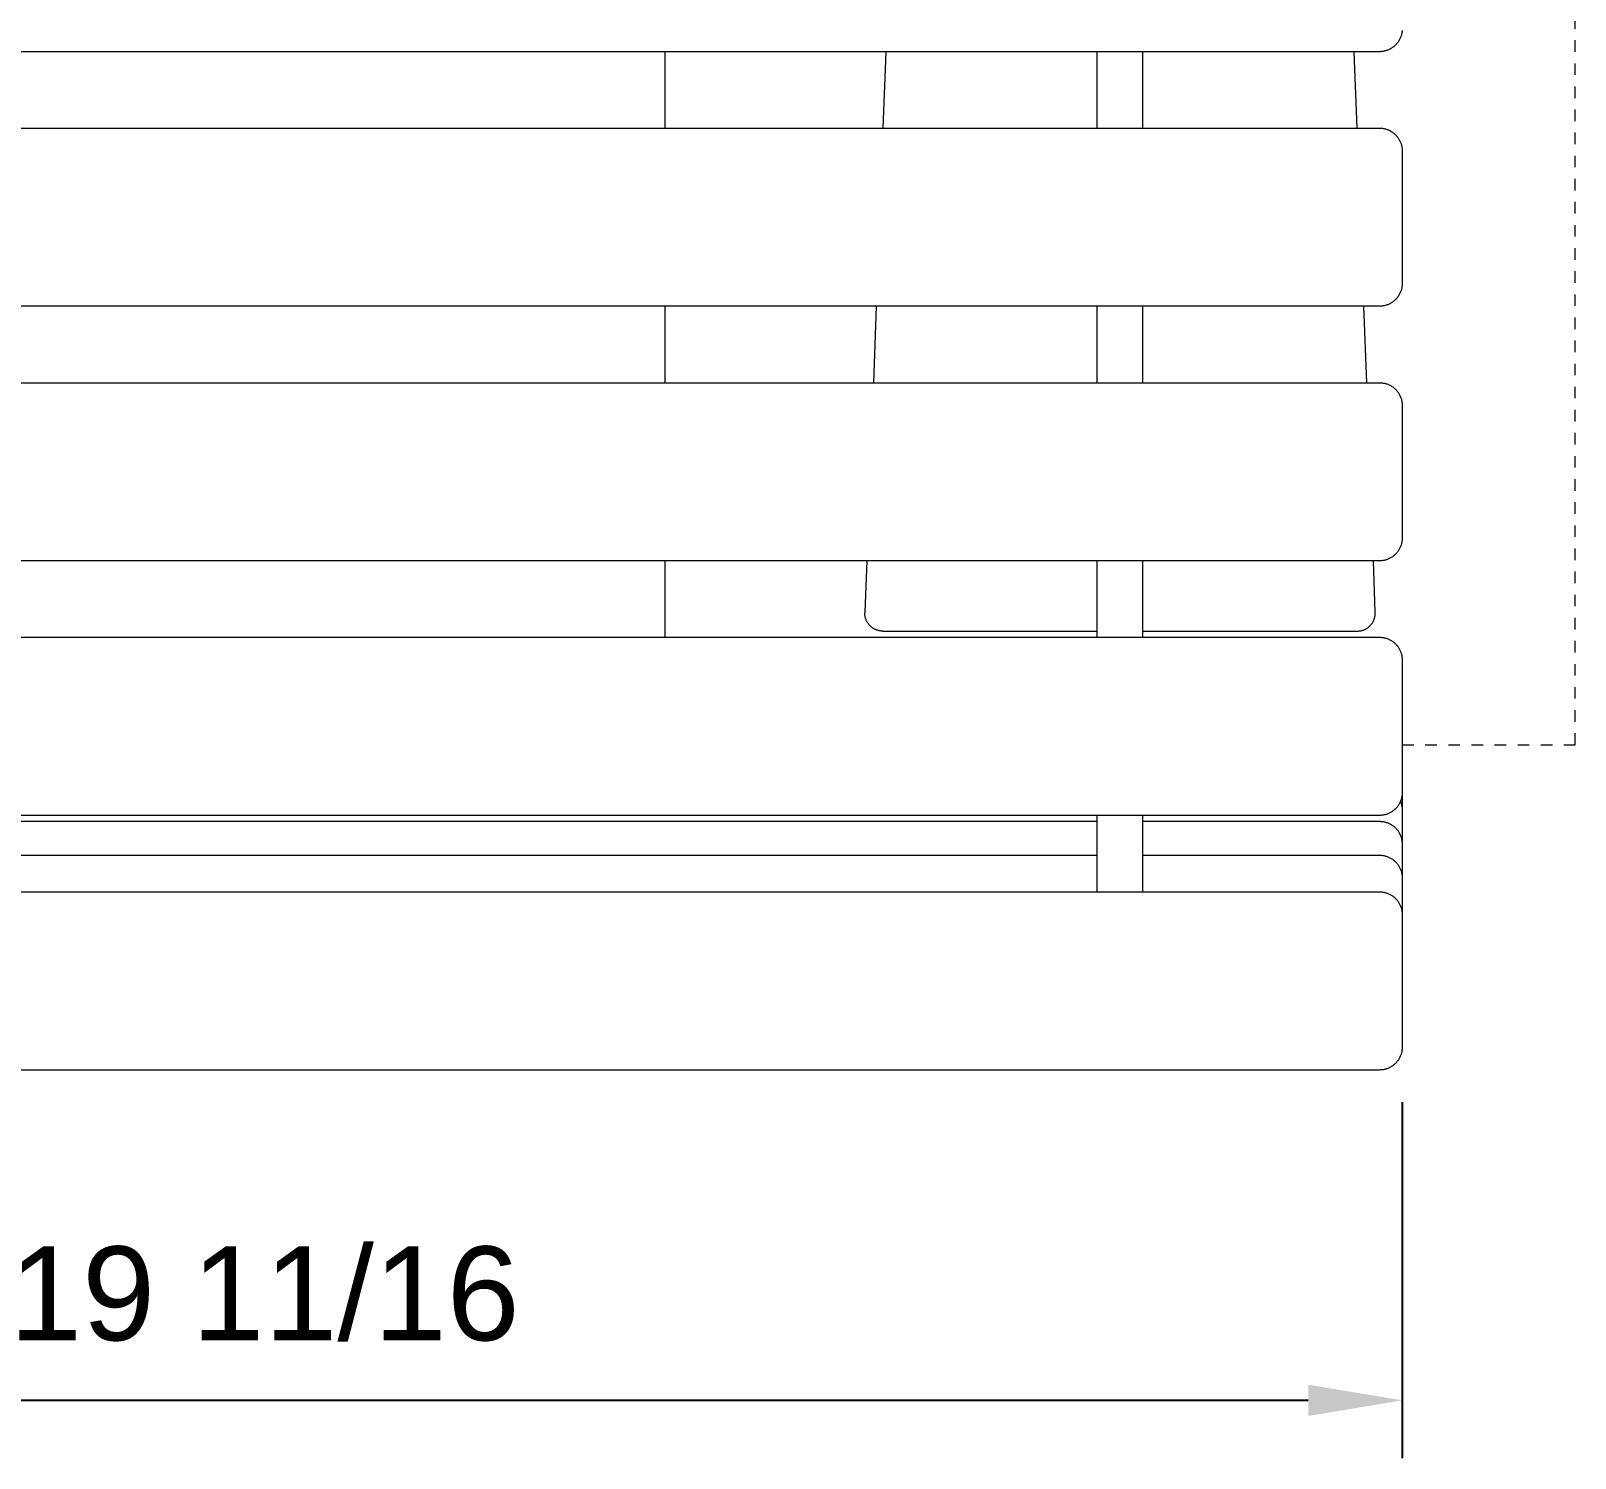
# Model space of a CAD drawing. Header units: inches. Extents: x -6 to 95, y -2 to 61.
# Drawn here: x 9.63 to 23, y -1.99 to 10.37 of the extents above; entities that cross this region are included whole.
import ezdxf

# ---------------------------------------------------------------- set-up
doc = ezdxf.new("R2010")
doc.units = ezdxf.units.IN
doc.linetypes.add('HIDDEN', pattern=[1.905, 1.27, -0.635])
for name, color, linetype, lineweight in [('ZANO_R', 7, 'Continuous', 0), ('ZANO_R_przerywana', 250, 'HIDDEN', 0), ('ZANO_W', 1, 'Continuous', 0)]:
    doc.layers.add(name, color=color, linetype=linetype, lineweight=lineweight)
doc.styles.get("Standard").update_dxf_attribs({"font": 'arial.ttf'})
doc.dimstyles.new('amerykanie', dxfattribs={"dimtxt": 50, "dimasz": 50, "dimexe": 0.5, "dimexo": 0.5, "dimgap": 1, "dimtad": 1, "dimdec": 0, "dimzin": 0, "dimlunit": 5, "dimtxsty": 'Standard', "dimcen": 0.09, "dimclrd": 1, "dimclre": 1, "dimclrt": 1, "dimazin": 0, "dimtfac": 1, "dimtdec": 0, "dimtmove": 0, "dimatfit": 3, "dimfxl": 1, "dimtzin": 0, "dimarcsym": 1})

# ---------------------------------------------------------------- blocks, each defined once
blk = doc.blocks.new('*D356')
at = {"layer": 'ZANO_W', "color": 1, "lineweight": -2}
for p, q in [((1.807, 1.115), (1.807, -1.988)), ((21.503, 1.092), (21.503, -1.988)), ((2.62, -1.488), (20.69, -1.488))]:
    blk.add_line(p, q, dxfattribs=at)
at = {"layer": 'ZANO_W', "color": 1}
for points in [[(2.62, -1.353), (2.62, -1.624), (1.807, -1.488)], [(20.69, -1.624), (20.69, -1.353), (21.503, -1.488)]]:
    blk.add_solid(points, dxfattribs=at)
at = {"layer": 'ZANO_W', "color": 1, "insert": (11.655, -0.568), "char_height": 0.8125, "attachment_point": 5}
blk.add_mtext('19 11/16', dxfattribs=at)

msp = doc.modelspace()

# ---------------------------------------------------------------- linework, layer by layer
at = {"layer": 'ZANO_R'}
for p, q in [((21.48054, 10.29364), (21.47734, 10.28773)), ((21.48353, 10.29967), (21.48054, 10.29364)), ((21.48632, 10.30579), (21.48353, 10.29967)), ((21.48889, 10.312), (21.48632, 10.30579)), ((21.49125, 10.3183), (21.48889, 10.312)), ((21.49339, 10.32467), (21.49125, 10.3183)), ((21.49532, 10.33112), (21.49339, 10.32467)), ((21.49702, 10.33762), (21.49532, 10.33112)), ((21.4985, 10.34418), (21.49702, 10.33762)), ((21.49976, 10.35079), (21.4985, 10.34418)), ((21.50079, 10.35744), (21.49976, 10.35079)), ((21.50159, 10.36411), (21.50079, 10.35744)), ((21.50216, 10.37081), (21.50159, 10.36411)), ((21.30567, 10.1873), (2.00414, 10.1873)), ((15.1213, 10.1873), (15.1213, 9.52582)), ((17.03329, 10.1873), (17.00842, 9.52582)), ((18.86343, 9.52582), (18.86343, 10.1873)), ((19.25734, 9.52582), (19.25734, 10.1873)), ((21.11235, 9.52582), (21.08748, 10.1873)), ((21.31239, 10.18742), (21.30567, 10.1873)), ((21.31911, 10.18776), (21.31239, 10.18742)), ((21.32581, 10.18833), (21.31911, 10.18776)), ((21.33248, 10.18914), (21.32581, 10.18833)), ((21.33913, 10.19017), (21.33248, 10.18914)), ((21.34574, 10.19142), (21.33913, 10.19017)), ((21.3523, 10.1929), (21.34574, 10.19142)), ((21.3588, 10.1946), (21.3523, 10.1929)), ((21.36525, 10.19653), (21.3588, 10.1946)), ((21.37162, 10.19867), (21.36525, 10.19653)), ((21.37792, 10.20103), (21.37162, 10.19867)), ((21.38413, 10.20361), (21.37792, 10.20103)), ((21.39025, 10.20639), (21.38413, 10.20361)), ((21.39628, 10.20938), (21.39025, 10.20639)), ((21.4022, 10.21258), (21.39628, 10.20938)), ((21.408, 10.21597), (21.4022, 10.21258)), ((21.41369, 10.21957), (21.408, 10.21597)), ((21.41925, 10.22335), (21.41369, 10.21957)), ((21.42467, 10.22732), (21.41925, 10.22335)), ((21.42996, 10.23148), (21.42467, 10.22732)), ((21.43511, 10.23581), (21.42996, 10.23148)), ((21.4401, 10.24031), (21.43511, 10.23581)), ((21.44493, 10.24499), (21.4401, 10.24031)), ((21.44961, 10.24982), (21.44493, 10.24499)), ((21.45411, 10.25482), (21.44961, 10.24982)), ((21.45845, 10.25996), (21.45411, 10.25482)), ((21.4626, 10.26525), (21.45845, 10.25996)), ((21.46657, 10.27068), (21.4626, 10.26525)), ((21.47036, 10.27624), (21.46657, 10.27068)), ((21.47395, 10.28192), (21.47036, 10.27624)), ((21.47734, 10.28773), (21.47395, 10.28192)), ((2.00414, 9.52582), (21.30567, 9.52582)), ((21.30567, 9.52582), (21.31239, 9.52571)), ((21.31239, 9.52571), (21.31911, 9.52536)), ((21.31911, 9.52536), (21.32581, 9.52479)), ((21.32581, 9.52479), (21.33248, 9.52399)), ((21.33248, 9.52399), (21.33913, 9.52296)), ((21.33913, 9.52296), (21.34574, 9.5217)), ((21.34574, 9.5217), (21.3523, 9.52022)), ((21.3523, 9.52022), (21.3588, 9.51852)), ((21.3588, 9.51852), (21.36525, 9.5166)), ((21.36525, 9.5166), (21.37162, 9.51445)), ((21.37162, 9.51445), (21.37792, 9.51209)), ((21.37792, 9.51209), (21.38413, 9.50952)), ((21.38413, 9.50952), (21.39025, 9.50673)), ((21.39025, 9.50673), (21.39628, 9.50374)), ((21.39628, 9.50374), (21.4022, 9.50055)), ((21.4022, 9.50055), (21.408, 9.49715)), ((21.408, 9.49715), (21.41369, 9.49356)), ((21.41369, 9.49356), (21.41925, 9.48978)), ((21.41925, 9.48978), (21.42467, 9.4858)), ((21.42467, 9.4858), (21.42996, 9.48165)), ((21.42996, 9.48165), (21.43511, 9.47732)), ((21.43511, 9.47732), (21.4401, 9.47281)), ((21.4401, 9.47281), (21.44493, 9.46814)), ((21.44493, 9.46814), (21.44961, 9.4633)), ((21.44961, 9.4633), (21.45411, 9.45831)), ((21.45411, 9.45831), (21.45845, 9.45316)), ((21.45845, 9.45316), (21.4626, 9.44788)), ((21.4626, 9.44788), (21.46657, 9.44245)), ((21.46657, 9.44245), (21.47036, 9.43689)), ((21.47036, 9.43689), (21.47395, 9.4312)), ((21.47395, 9.4312), (21.47734, 9.4254)), ((21.47734, 9.4254), (21.48054, 9.41948)), ((21.48054, 9.41948), (21.48353, 9.41346)), ((21.48353, 9.41346), (21.48632, 9.40734)), ((21.48632, 9.40734), (21.48889, 9.40112)), ((21.48889, 9.40112), (21.49125, 9.39483)), ((21.49125, 9.39483), (21.49339, 9.38845)), ((21.49339, 9.38845), (21.49532, 9.38201)), ((21.49532, 9.38201), (21.49702, 9.3755)), ((21.49702, 9.3755), (21.4985, 9.36894)), ((21.4985, 9.36894), (21.49976, 9.36233)), ((21.49976, 9.36233), (21.50079, 9.35569)), ((21.50079, 9.35569), (21.50159, 9.34901)), ((21.50159, 9.34901), (21.50216, 9.34231)), ((21.50216, 9.34231), (21.50251, 9.33559)), ((21.50251, 9.33559), (21.50262, 9.32887)), ((21.50262, 9.32887), (21.50262, 8.22691)), ((21.50079, 8.15352), (21.49976, 8.14687)), ((21.50159, 8.16019), (21.50079, 8.15352)), ((21.50216, 8.16689), (21.50159, 8.16019)), ((21.50251, 8.17361), (21.50216, 8.16689)), ((21.50262, 8.18033), (21.50251, 8.17361)), ((21.50262, 8.22691), (21.50262, 8.18033)), ((21.42467, 8.0234), (21.41925, 8.01943)), ((21.42996, 8.02755), (21.42467, 8.0234)), ((21.43511, 8.03189), (21.42996, 8.02755)), ((21.4401, 8.03639), (21.43511, 8.03189)), ((21.44493, 8.04107), (21.4401, 8.03639)), ((21.44961, 8.0459), (21.44493, 8.04107)), ((21.45411, 8.05089), (21.44961, 8.0459)), ((21.45845, 8.05604), (21.45411, 8.05089)), ((21.4626, 8.06133), (21.45845, 8.05604)), ((21.46657, 8.06675), (21.4626, 8.06133)), ((21.47036, 8.07231), (21.46657, 8.06675)), ((21.47395, 8.078), (21.47036, 8.07231)), ((21.47734, 8.0838), (21.47395, 8.078)), ((21.48054, 8.08972), (21.47734, 8.0838)), ((21.48353, 8.09575), (21.48054, 8.08972)), ((21.48632, 8.10187), (21.48353, 8.09575)), ((21.48889, 8.10808), (21.48632, 8.10187)), ((21.49125, 8.11438), (21.48889, 8.10808)), ((21.49339, 8.12075), (21.49125, 8.11438)), ((21.49532, 8.1272), (21.49339, 8.12075)), ((21.49702, 8.1337), (21.49532, 8.1272)), ((21.4985, 8.14026), (21.49702, 8.1337)), ((21.49976, 8.14687), (21.4985, 8.14026)), ((21.30567, 7.98338), (2.00414, 7.98338)), ((15.1213, 7.98338), (15.1213, 7.3219)), ((16.95041, 7.98338), (16.92553, 7.3219)), ((18.86343, 7.3219), (18.86343, 7.98338)), ((19.25734, 7.3219), (19.25734, 7.98338)), ((21.19524, 7.3219), (21.17036, 7.98338)), ((21.31239, 7.98349), (21.30567, 7.98338)), ((21.31911, 7.98384), (21.31239, 7.98349)), ((21.32581, 7.98441), (21.31911, 7.98384)), ((21.33248, 7.98521), (21.32581, 7.98441)), ((21.33913, 7.98624), (21.33248, 7.98521)), ((21.34574, 7.9875), (21.33913, 7.98624)), ((21.3523, 7.98898), (21.34574, 7.9875)), ((21.3588, 7.99068), (21.3523, 7.98898)), ((21.36525, 7.99261), (21.3588, 7.99068)), ((21.37162, 7.99475), (21.36525, 7.99261)), ((21.37792, 7.99711), (21.37162, 7.99475)), ((21.38413, 7.99969), (21.37792, 7.99711)), ((21.39025, 8.00247), (21.38413, 7.99969)), ((21.39628, 8.00546), (21.39025, 8.00247)), ((21.4022, 8.00866), (21.39628, 8.00546)), ((21.408, 8.01205), (21.4022, 8.00866)), ((21.41369, 8.01564), (21.408, 8.01205)), ((21.41925, 8.01943), (21.41369, 8.01564)), ((2.00414, 7.3219), (21.30567, 7.3219)), ((21.30567, 7.3219), (21.31239, 7.32179)), ((21.31239, 7.32179), (21.31911, 7.32144)), ((21.31911, 7.32144), (21.32581, 7.32087)), ((21.32581, 7.32087), (21.33248, 7.32007)), ((21.33248, 7.32007), (21.33913, 7.31904)), ((21.33913, 7.31904), (21.34574, 7.31778)), ((21.34574, 7.31778), (21.3523, 7.3163)), ((21.3523, 7.3163), (21.3588, 7.3146)), ((21.3588, 7.3146), (21.36525, 7.31267)), ((21.36525, 7.31267), (21.37162, 7.31053)), ((21.37162, 7.31053), (21.37792, 7.30817)), ((21.37792, 7.30817), (21.38413, 7.3056)), ((21.38413, 7.3056), (21.39025, 7.30281)), ((21.39025, 7.30281), (21.39628, 7.29982)), ((21.39628, 7.29982), (21.4022, 7.29663)), ((21.4022, 7.29663), (21.408, 7.29323)), ((21.408, 7.29323), (21.41369, 7.28964)), ((21.41369, 7.28964), (21.41925, 7.28585)), ((21.41925, 7.28585), (21.42467, 7.28188)), ((21.42467, 7.28188), (21.42996, 7.27773)), ((21.42996, 7.27773), (21.43511, 7.27339)), ((21.43511, 7.27339), (21.4401, 7.26889)), ((21.4401, 7.26889), (21.44493, 7.26422)), ((21.44493, 7.26422), (21.44961, 7.25938)), ((21.44961, 7.25938), (21.45411, 7.25439)), ((21.45411, 7.25439), (21.45845, 7.24924)), ((21.45845, 7.24924), (21.4626, 7.24395)), ((21.4626, 7.24395), (21.46657, 7.23853)), ((21.46657, 7.23853), (21.47036, 7.23297)), ((21.47036, 7.23297), (21.47395, 7.22728)), ((21.47395, 7.22728), (21.47734, 7.22148)), ((21.47734, 7.22148), (21.48054, 7.21556)), ((21.48054, 7.21556), (21.48353, 7.20954)), ((21.48353, 7.20954), (21.48632, 7.20341)), ((21.48632, 7.20341), (21.48889, 7.1972)), ((21.48889, 7.1972), (21.49125, 7.1909)), ((21.49125, 7.1909), (21.49339, 7.18453)), ((21.49339, 7.18453), (21.49532, 7.17809)), ((21.49532, 7.17809), (21.49702, 7.17158)), ((21.49702, 7.17158), (21.4985, 7.16502)), ((21.4985, 7.16502), (21.49976, 7.15841)), ((21.49976, 7.15841), (21.50079, 7.15177)), ((21.50079, 7.15177), (21.50159, 7.14509)), ((21.50159, 7.14509), (21.50216, 7.13839)), ((21.50216, 7.13839), (21.50251, 7.13167)), ((21.50251, 7.13167), (21.50262, 7.12495)), ((21.50262, 7.12495), (21.50262, 6.02299)), ((21.50262, 6.02299), (21.50262, 5.97641)), ((21.48054, 5.8858), (21.47734, 5.87988)), ((21.48353, 5.89182), (21.48054, 5.8858)), ((21.48632, 5.89795), (21.48353, 5.89182)), ((21.48889, 5.90416), (21.48632, 5.89795)), ((21.49125, 5.91046), (21.48889, 5.90416)), ((21.49339, 5.91683), (21.49125, 5.91046)), ((21.49532, 5.92327), (21.49339, 5.91683)), ((21.49702, 5.92978), (21.49532, 5.92327)), ((21.4985, 5.93634), (21.49702, 5.92978)), ((21.49976, 5.94295), (21.4985, 5.93634)), ((21.50079, 5.94959), (21.49976, 5.94295)), ((21.50159, 5.95627), (21.50079, 5.94959)), ((21.50216, 5.96297), (21.50159, 5.95627)), ((21.50251, 5.96969), (21.50216, 5.96297)), ((21.50262, 5.97641), (21.50251, 5.96969)), ((21.30567, 5.77946), (2.00414, 5.77946)), ((15.1213, 5.77946), (15.1213, 5.11798)), ((16.86753, 5.77946), (16.8508, 5.33462)), ((18.86343, 5.11798), (18.86343, 5.77946)), ((19.25734, 5.11798), (19.25734, 5.77946)), ((21.26997, 5.33462), (21.25325, 5.77946)), ((21.31239, 5.77957), (21.30567, 5.77946)), ((21.31911, 5.77992), (21.31239, 5.77957)), ((21.32581, 5.78049), (21.31911, 5.77992)), ((21.33248, 5.78129), (21.32581, 5.78049)), ((21.33913, 5.78232), (21.33248, 5.78129)), ((21.34574, 5.78358), (21.33913, 5.78232)), ((21.3523, 5.78506), (21.34574, 5.78358)), ((21.3588, 5.78676), (21.3523, 5.78506)), ((21.36525, 5.78869), (21.3588, 5.78676)), ((21.37162, 5.79083), (21.36525, 5.78869)), ((21.37792, 5.79319), (21.37162, 5.79083)), ((21.38413, 5.79576), (21.37792, 5.79319)), ((21.39025, 5.79855), (21.38413, 5.79576)), ((21.39628, 5.80154), (21.39025, 5.79855)), ((21.4022, 5.80473), (21.39628, 5.80154)), ((21.408, 5.80813), (21.4022, 5.80473)), ((21.41369, 5.81172), (21.408, 5.80813)), ((21.41925, 5.81551), (21.41369, 5.81172)), ((21.42467, 5.81948), (21.41925, 5.81551)), ((21.42996, 5.82363), (21.42467, 5.81948)), ((21.43511, 5.82797), (21.42996, 5.82363)), ((21.4401, 5.83247), (21.43511, 5.82797)), ((21.44493, 5.83714), (21.4401, 5.83247)), ((21.44961, 5.84198), (21.44493, 5.83714)), ((21.45411, 5.84697), (21.44961, 5.84198)), ((21.45845, 5.85212), (21.45411, 5.84697)), ((21.4626, 5.85741), (21.45845, 5.85212)), ((21.46657, 5.86283), (21.4626, 5.85741)), ((21.47036, 5.86839), (21.46657, 5.86283)), ((21.47395, 5.87408), (21.47036, 5.86839)), ((21.47734, 5.87988), (21.47395, 5.87408)), ((16.85071, 5.33166), (16.85069, 5.32869)), ((16.85078, 5.32332), (16.85069, 5.32869)), ((16.8508, 5.33462), (16.85071, 5.33166)), ((16.85105, 5.31794), (16.85078, 5.32332)), ((16.85151, 5.31258), (16.85105, 5.31794)), ((16.85215, 5.30724), (16.85151, 5.31258)), ((16.85298, 5.30192), (16.85215, 5.30724)), ((16.85398, 5.29664), (16.85298, 5.30192)), ((16.85517, 5.29139), (16.85398, 5.29664)), ((16.85653, 5.28618), (16.85517, 5.29139)), ((16.85807, 5.28103), (16.85653, 5.28618)), ((16.85978, 5.27593), (16.85807, 5.28103)), ((16.86167, 5.27089), (16.85978, 5.27593)), ((16.86373, 5.26592), (16.86167, 5.27089)), ((16.86596, 5.26102), (16.86373, 5.26592)), ((16.86835, 5.25621), (16.86596, 5.26102)), ((16.87091, 5.25147), (16.86835, 5.25621)), ((16.87362, 5.24683), (16.87091, 5.25147)), ((16.8765, 5.24228), (16.87362, 5.24683)), ((16.87952, 5.23783), (16.8765, 5.24228)), ((16.8827, 5.23349), (16.87952, 5.23783)), ((16.88603, 5.22926), (16.8827, 5.23349)), ((16.88949, 5.22514), (16.88603, 5.22926)), ((16.8931, 5.22115), (16.88949, 5.22514)), ((16.89684, 5.21728), (16.8931, 5.22115)), ((16.9007, 5.21354), (16.89684, 5.21728)), ((16.9047, 5.20994), (16.9007, 5.21354)), ((21.21626, 5.2101), (21.22025, 5.21372)), ((21.22025, 5.21372), (21.22412, 5.21747)), ((21.22412, 5.21747), (21.22786, 5.22135)), ((21.22786, 5.22135), (21.23147, 5.22536)), ((21.23147, 5.22536), (21.23494, 5.22949)), ((21.23494, 5.22949), (21.23826, 5.23374)), ((21.23826, 5.23374), (21.24143, 5.2381)), ((21.24143, 5.2381), (21.24446, 5.24256)), ((21.24446, 5.24256), (21.24733, 5.24712)), ((21.24733, 5.24712), (21.25004, 5.25178)), ((21.25004, 5.25178), (21.25259, 5.25653)), ((21.25259, 5.25653), (21.25498, 5.26137)), ((21.25498, 5.26137), (21.2572, 5.26628)), ((21.2572, 5.26628), (21.25925, 5.27127)), ((21.25925, 5.27127), (21.26113, 5.27632)), ((21.26113, 5.27632), (21.26283, 5.28144)), ((21.26283, 5.28144), (21.26436, 5.28661)), ((21.26436, 5.28661), (21.26571, 5.29183)), ((21.26571, 5.29183), (21.26688, 5.29709)), ((21.26688, 5.29709), (21.26787, 5.30239)), ((21.26787, 5.30239), (21.26868, 5.30772)), ((21.26868, 5.30772), (21.26931, 5.31308)), ((21.26931, 5.31308), (21.26975, 5.31845)), ((21.26975, 5.31845), (21.27001, 5.32383)), ((21.27009, 5.32923), (21.26997, 5.33462)), ((21.27001, 5.32383), (21.27009, 5.32923)), ((2.00414, 5.11798), (21.30567, 5.11798)), ((16.90881, 5.20647), (16.9047, 5.20994)), ((16.91304, 5.20315), (16.90881, 5.20647)), ((16.91739, 5.19997), (16.91304, 5.20315)), ((16.92183, 5.19694), (16.91739, 5.19997)), ((16.92638, 5.19407), (16.92183, 5.19694)), ((16.93103, 5.19135), (16.92638, 5.19407)), ((16.93576, 5.1888), (16.93103, 5.19135)), ((16.94058, 5.1864), (16.93576, 5.1888)), ((16.94548, 5.18418), (16.94058, 5.1864)), ((16.95045, 5.18212), (16.94548, 5.18418)), ((16.95548, 5.18023), (16.95045, 5.18212)), ((16.96058, 5.17851), (16.95548, 5.18023)), ((16.96574, 5.17697), (16.96058, 5.17851)), ((16.97094, 5.17561), (16.96574, 5.17697)), ((16.97619, 5.17443), (16.97094, 5.17561)), ((16.98148, 5.17342), (16.97619, 5.17443)), ((16.98679, 5.1726), (16.98148, 5.17342)), ((16.99214, 5.17196), (16.98679, 5.1726)), ((16.9975, 5.1715), (16.99214, 5.17196)), ((17.00287, 5.17122), (16.9975, 5.1715)), ((17.00825, 5.17113), (17.00287, 5.17122)), ((17.00825, 5.17113), (18.86343, 5.17113)), ((19.25734, 5.17113), (21.11252, 5.17113)), ((21.11252, 5.17113), (21.11791, 5.17122)), ((21.11791, 5.17122), (21.1233, 5.1715)), ((21.1233, 5.1715), (21.12867, 5.17196)), ((21.12867, 5.17196), (21.13402, 5.17261)), ((21.13402, 5.17261), (21.13935, 5.17343)), ((21.13935, 5.17343), (21.14465, 5.17444)), ((21.14465, 5.17444), (21.14991, 5.17563)), ((21.14991, 5.17563), (21.15512, 5.177)), ((21.15512, 5.177), (21.16029, 5.17855)), ((21.16029, 5.17855), (21.1654, 5.18027)), ((21.1654, 5.18027), (21.17044, 5.18216)), ((21.17044, 5.18216), (21.17542, 5.18423)), ((21.17542, 5.18423), (21.18033, 5.18647)), ((21.18033, 5.18647), (21.18516, 5.18887)), ((21.18516, 5.18887), (21.1899, 5.19144)), ((21.1899, 5.19144), (21.19455, 5.19417)), ((21.19455, 5.19417), (21.1991, 5.19705)), ((21.1991, 5.19705), (21.20356, 5.20009)), ((21.20356, 5.20009), (21.2079, 5.20328)), ((21.2079, 5.20328), (21.21214, 5.20662)), ((21.21214, 5.20662), (21.21626, 5.2101)), ((21.30567, 5.11798), (21.31239, 5.11787)), ((21.31239, 5.11787), (21.31911, 5.11752)), ((21.31911, 5.11752), (21.32581, 5.11695)), ((21.32581, 5.11695), (21.33248, 5.11615)), ((21.33248, 5.11615), (21.33913, 5.11512)), ((21.33913, 5.11512), (21.34574, 5.11386)), ((21.34574, 5.11386), (21.3523, 5.11238)), ((21.3523, 5.11238), (21.3588, 5.11068)), ((21.3588, 5.11068), (21.36525, 5.10875)), ((21.36525, 5.10875), (21.37162, 5.10661)), ((21.37162, 5.10661), (21.37792, 5.10425)), ((21.37792, 5.10425), (21.38413, 5.10167)), ((21.38413, 5.10167), (21.39025, 5.09889)), ((21.39025, 5.09889), (21.39628, 5.0959)), ((21.39628, 5.0959), (21.4022, 5.0927)), ((21.4022, 5.0927), (21.408, 5.08931)), ((21.408, 5.08931), (21.41369, 5.08572)), ((21.41369, 5.08572), (21.41925, 5.08193)), ((21.41925, 5.08193), (21.42467, 5.07796)), ((21.42467, 5.07796), (21.42996, 5.07381)), ((21.42996, 5.07381), (21.43511, 5.06947)), ((21.43511, 5.06947), (21.4401, 5.06497)), ((21.4401, 5.06497), (21.44493, 5.06029)), ((21.44493, 5.06029), (21.44961, 5.05546)), ((21.44961, 5.05546), (21.45411, 5.05047)), ((21.45411, 5.05047), (21.45845, 5.04532)), ((21.45845, 5.04532), (21.4626, 5.04003)), ((21.4626, 5.04003), (21.46657, 5.03461)), ((21.46657, 5.03461), (21.47036, 5.02905)), ((21.47036, 5.02905), (21.47395, 5.02336)), ((21.47395, 5.02336), (21.47734, 5.01756)), ((21.47734, 5.01756), (21.48054, 5.01164)), ((21.48054, 5.01164), (21.48353, 5.00561)), ((21.48353, 5.00561), (21.48632, 4.99949)), ((21.48632, 4.99949), (21.48889, 4.99328)), ((21.48889, 4.99328), (21.49125, 4.98698)), ((21.49125, 4.98698), (21.49339, 4.98061)), ((21.49339, 4.98061), (21.49532, 4.97416)), ((21.49532, 4.97416), (21.49702, 4.96766)), ((21.49702, 4.96766), (21.4985, 4.9611)), ((21.4985, 4.9611), (21.49976, 4.95449)), ((21.49976, 4.95449), (21.50079, 4.94784)), ((21.50079, 4.94784), (21.50159, 4.94117)), ((21.50159, 4.94117), (21.50216, 4.93447)), ((21.50216, 4.93447), (21.50251, 4.92775)), ((21.50251, 4.92775), (21.50262, 4.92103)), ((21.50262, 4.92103), (21.50262, 3.81907)), ((21.50079, 3.74567), (21.49976, 3.73903)), ((21.50159, 3.75235), (21.50079, 3.74567)), ((21.50216, 3.75905), (21.50159, 3.75235)), ((21.50251, 3.76577), (21.50216, 3.75905)), ((21.50262, 3.77249), (21.50251, 3.76577)), ((21.50262, 3.81907), (21.50262, 3.77249)), ((21.50262, 3.77249), (21.50262, 3.7679)), ((21.50262, 3.7679), (21.50262, 3.62122)), ((21.41925, 3.61158), (21.41369, 3.6078)), ((21.42467, 3.61556), (21.41925, 3.61158)), ((21.42996, 3.61971), (21.42467, 3.61556)), ((21.43511, 3.62404), (21.42996, 3.61971)), ((21.4401, 3.62855), (21.43511, 3.62404)), ((21.44493, 3.63322), (21.4401, 3.62855)), ((21.44961, 3.63806), (21.44493, 3.63322)), ((21.45411, 3.64305), (21.44961, 3.63806)), ((21.45845, 3.6482), (21.45411, 3.64305)), ((21.4626, 3.65348), (21.45845, 3.6482)), ((21.46657, 3.65891), (21.4626, 3.65348)), ((21.47036, 3.66447), (21.46657, 3.65891)), ((21.47395, 3.67016), (21.47036, 3.66447)), ((21.47734, 3.67596), (21.47395, 3.67016)), ((21.48054, 3.68188), (21.47734, 3.67596)), ((21.48353, 3.6879), (21.48054, 3.68188)), ((21.48632, 3.69402), (21.48353, 3.6879)), ((21.48889, 3.70024), (21.48632, 3.69402)), ((21.48752, 3.69686), (21.48991, 3.69084)), ((21.49125, 3.70653), (21.48889, 3.70024)), ((21.48991, 3.69084), (21.49209, 3.68476)), ((21.49339, 3.71291), (21.49125, 3.70653)), ((21.49209, 3.68476), (21.49408, 3.6786)), ((21.49532, 3.71935), (21.49339, 3.71291)), ((21.49408, 3.6786), (21.49586, 3.67238)), ((21.49702, 3.72586), (21.49532, 3.71935)), ((21.49586, 3.67238), (21.49744, 3.66611)), ((21.4985, 3.73242), (21.49702, 3.72586)), ((21.49744, 3.66611), (21.49881, 3.65979)), ((21.49976, 3.73903), (21.4985, 3.73242)), ((21.49881, 3.65979), (21.49997, 3.65342)), ((21.49997, 3.65342), (21.50092, 3.64703)), ((21.50092, 3.64703), (21.50167, 3.6406)), ((21.50167, 3.6406), (21.5022, 3.63415)), ((21.5022, 3.63415), (21.50251, 3.62769)), ((21.50251, 3.62769), (21.50262, 3.62122)), ((21.50262, 3.62122), (21.50262, 3.47455)), ((21.30567, 3.57554), (2.00414, 3.57554)), ((4.44637, 3.52484), (18.86343, 3.52484)), ((18.86343, 2.91406), (18.86343, 3.57554)), ((19.25734, 2.91406), (19.25734, 3.57554)), ((19.25734, 3.52484), (21.30567, 3.52484)), ((21.31239, 3.57565), (21.30567, 3.57554)), ((21.30567, 3.52484), (21.31239, 3.52472)), ((21.31911, 3.576), (21.31239, 3.57565)), ((21.31239, 3.52472), (21.31911, 3.52438)), ((21.32581, 3.57657), (21.31911, 3.576)), ((21.31911, 3.52438), (21.32581, 3.5238)), ((21.33248, 3.57737), (21.32581, 3.57657)), ((21.32581, 3.5238), (21.33248, 3.523)), ((21.33913, 3.5784), (21.33248, 3.57737)), ((21.33248, 3.523), (21.33913, 3.52197)), ((21.34574, 3.57966), (21.33913, 3.5784)), ((21.33913, 3.52197), (21.34574, 3.52072)), ((21.3523, 3.58114), (21.34574, 3.57966)), ((21.34574, 3.52072), (21.3523, 3.51924)), ((21.3588, 3.58284), (21.3523, 3.58114)), ((21.3523, 3.51924), (21.3588, 3.51753)), ((21.36525, 3.58476), (21.3588, 3.58284)), ((21.3588, 3.51753), (21.36525, 3.51561)), ((21.37162, 3.58691), (21.36525, 3.58476)), ((21.36525, 3.51561), (21.37162, 3.51346)), ((21.37792, 3.58927), (21.37162, 3.58691)), ((21.37162, 3.51346), (21.37792, 3.5111)), ((21.38413, 3.59184), (21.37792, 3.58927)), ((21.37792, 3.5111), (21.38413, 3.50853)), ((21.39025, 3.59463), (21.38413, 3.59184)), ((21.38413, 3.50853), (21.39025, 3.50575)), ((21.39628, 3.59762), (21.39025, 3.59463)), ((21.39025, 3.50575), (21.39628, 3.50275)), ((21.4022, 3.60081), (21.39628, 3.59762)), ((21.39628, 3.50275), (21.4022, 3.49956)), ((21.408, 3.60421), (21.4022, 3.60081)), ((21.4022, 3.49956), (21.408, 3.49616)), ((21.41369, 3.6078), (21.408, 3.60421)), ((21.408, 3.49616), (21.41369, 3.49257)), ((21.41369, 3.49257), (21.41925, 3.48879)), ((21.41925, 3.48879), (21.42467, 3.48481)), ((21.42467, 3.48481), (21.42996, 3.48066)), ((21.42996, 3.48066), (21.43511, 3.47633)), ((21.43511, 3.47633), (21.4401, 3.47182)), ((21.4401, 3.47182), (21.44493, 3.46715)), ((21.44493, 3.46715), (21.44961, 3.46231)), ((21.44961, 3.46231), (21.45411, 3.45732)), ((21.45411, 3.45732), (21.45845, 3.45218)), ((21.45845, 3.45218), (21.4626, 3.44689)), ((21.4626, 3.44689), (21.46657, 3.44146)), ((21.46657, 3.44146), (21.47036, 3.4359)), ((21.47036, 3.4359), (21.47395, 3.43022)), ((21.47395, 3.43022), (21.47734, 3.42441)), ((21.47734, 3.42441), (21.48054, 3.41849)), ((21.48054, 3.41849), (21.48353, 3.41247)), ((21.48353, 3.41247), (21.48632, 3.40635)), ((21.48632, 3.40635), (21.48889, 3.40013)), ((21.48889, 3.40013), (21.49125, 3.39384)), ((21.49125, 3.39384), (21.49339, 3.38746)), ((21.49339, 3.38746), (21.49532, 3.38102)), ((21.49532, 3.38102), (21.49702, 3.37451)), ((21.49702, 3.37451), (21.4985, 3.36795)), ((21.4985, 3.36795), (21.49976, 3.36135)), ((21.49976, 3.36135), (21.50079, 3.3547)), ((21.50079, 3.3547), (21.50159, 3.34802)), ((21.50159, 3.34802), (21.50216, 3.34132)), ((21.50262, 3.47455), (21.50262, 3.32788)), ((4.44637, 3.23149), (18.86343, 3.23149)), ((19.25734, 3.23149), (21.30567, 3.23149)), ((21.30567, 3.23149), (21.31239, 3.23138)), ((21.31239, 3.23138), (21.31911, 3.23103)), ((21.31911, 3.23103), (21.32581, 3.23046)), ((21.32581, 3.23046), (21.33248, 3.22966)), ((21.33248, 3.22966), (21.33913, 3.22863)), ((21.33913, 3.22863), (21.34574, 3.22737)), ((21.34574, 3.22737), (21.3523, 3.22589)), ((21.3523, 3.22589), (21.3588, 3.22419)), ((21.3588, 3.22419), (21.36525, 3.22226)), ((21.36525, 3.22226), (21.37162, 3.22012)), ((21.37162, 3.22012), (21.37792, 3.21776)), ((21.37792, 3.21776), (21.38413, 3.21519)), ((21.38413, 3.21519), (21.39025, 3.2124)), ((21.39025, 3.2124), (21.39628, 3.20941)), ((21.39628, 3.20941), (21.4022, 3.20621)), ((21.50216, 3.34132), (21.50251, 3.3346)), ((21.50251, 3.3346), (21.50262, 3.32788)), ((21.50262, 3.32788), (21.50262, 3.18121)), ((21.4022, 3.20621), (21.408, 3.20282)), ((21.408, 3.20282), (21.41369, 3.19923)), ((21.41369, 3.19923), (21.41925, 3.19544)), ((21.41925, 3.19544), (21.42467, 3.19147)), ((21.42467, 3.19147), (21.42996, 3.18732)), ((21.42996, 3.18732), (21.43511, 3.18298)), ((21.43511, 3.18298), (21.4401, 3.17848)), ((21.4401, 3.17848), (21.44493, 3.17381)), ((21.44493, 3.17381), (21.44961, 3.16897)), ((21.44961, 3.16897), (21.45411, 3.16398)), ((21.45411, 3.16398), (21.45845, 3.15883)), ((21.45845, 3.15883), (21.4626, 3.15354)), ((21.4626, 3.15354), (21.46657, 3.14812)), ((21.46657, 3.14812), (21.47036, 3.14256)), ((21.47036, 3.14256), (21.47395, 3.13687)), ((21.47395, 3.13687), (21.47734, 3.13107)), ((21.47734, 3.13107), (21.48054, 3.12515)), ((21.48054, 3.12515), (21.48353, 3.11913)), ((21.48353, 3.11913), (21.48632, 3.113)), ((21.48632, 3.113), (21.48889, 3.10679)), ((21.48889, 3.10679), (21.49125, 3.10049)), ((21.49125, 3.10049), (21.49339, 3.09412)), ((21.49339, 3.09412), (21.49532, 3.08768)), ((21.49532, 3.08768), (21.49702, 3.08117)), ((21.49702, 3.08117), (21.4985, 3.07461)), ((21.4985, 3.07461), (21.49976, 3.068)), ((21.50262, 3.18121), (21.50262, 3.03454)), ((21.49976, 3.068), (21.50079, 3.06136)), ((21.50079, 3.06136), (21.50159, 3.05468)), ((21.50159, 3.05468), (21.50216, 3.04798)), ((21.50216, 3.04798), (21.50251, 3.04126)), ((21.50251, 3.04126), (21.50262, 3.03454)), ((21.50262, 3.03454), (21.50262, 2.88787)), ((2.00414, 2.91406), (21.30567, 2.91406)), ((21.30567, 2.91406), (21.31239, 2.91394)), ((21.31239, 2.91394), (21.31911, 2.9136)), ((21.31911, 2.9136), (21.32581, 2.91303)), ((21.32581, 2.91303), (21.33248, 2.91222)), ((21.33248, 2.91222), (21.33913, 2.91119)), ((21.33913, 2.91119), (21.34574, 2.90994)), ((21.34574, 2.90994), (21.3523, 2.90846)), ((21.3523, 2.90846), (21.3588, 2.90676)), ((21.3588, 2.90676), (21.36525, 2.90483)), ((21.36525, 2.90483), (21.37162, 2.90269)), ((21.37162, 2.90269), (21.37792, 2.90033)), ((21.37792, 2.90033), (21.38413, 2.89775)), ((21.38413, 2.89775), (21.39025, 2.89497)), ((21.39025, 2.89497), (21.39628, 2.89198)), ((21.39628, 2.89198), (21.4022, 2.88878)), ((21.4022, 2.88878), (21.408, 2.88539)), ((21.408, 2.88539), (21.41369, 2.88179)), ((21.41369, 2.88179), (21.41925, 2.87801)), ((21.41925, 2.87801), (21.42467, 2.87404)), ((21.42467, 2.87404), (21.42996, 2.86988)), ((21.42996, 2.86988), (21.43511, 2.86555)), ((21.43511, 2.86555), (21.4401, 2.86105)), ((21.4401, 2.86105), (21.44493, 2.85637)), ((21.44493, 2.85637), (21.44961, 2.85154)), ((21.44961, 2.85154), (21.45411, 2.84654)), ((21.45411, 2.84654), (21.45845, 2.8414)), ((21.45845, 2.8414), (21.4626, 2.83611)), ((21.4626, 2.83611), (21.46657, 2.83068)), ((21.46657, 2.83068), (21.47036, 2.82512)), ((21.47036, 2.82512), (21.47395, 2.81944)), ((21.47395, 2.81944), (21.47734, 2.81363)), ((21.47734, 2.81363), (21.48054, 2.80772)), ((21.48054, 2.80772), (21.48353, 2.80169)), ((21.50262, 2.88787), (21.50262, 2.7171)), ((21.48353, 2.80169), (21.48632, 2.79557)), ((21.48632, 2.79557), (21.48889, 2.78936)), ((21.48889, 2.78936), (21.49125, 2.78306)), ((21.49125, 2.78306), (21.49339, 2.77669)), ((21.49339, 2.77669), (21.49532, 2.77024)), ((21.49532, 2.77024), (21.49702, 2.76374)), ((21.49702, 2.76374), (21.4985, 2.75718)), ((21.4985, 2.75718), (21.49976, 2.75057)), ((21.49976, 2.75057), (21.50079, 2.74392)), ((21.50079, 2.74392), (21.50159, 2.73725)), ((21.50159, 2.73725), (21.50216, 2.73054)), ((21.50216, 2.73054), (21.50251, 2.72383)), ((21.50251, 2.72383), (21.50262, 2.7171)), ((21.50262, 2.7171), (21.50262, 1.61514)), ((21.50262, 1.61514), (21.50262, 1.56857)), ((21.47734, 1.47204), (21.47395, 1.46623)), ((21.48054, 1.47796), (21.47734, 1.47204)), ((21.48353, 1.48398), (21.48054, 1.47796)), ((21.48632, 1.4901), (21.48353, 1.48398)), ((21.48889, 1.49632), (21.48632, 1.4901)), ((21.49125, 1.50261), (21.48889, 1.49632)), ((21.49339, 1.50899), (21.49125, 1.50261)), ((21.49532, 1.51543), (21.49339, 1.50899)), ((21.49702, 1.52194), (21.49532, 1.51543)), ((21.4985, 1.5285), (21.49702, 1.52194)), ((21.49976, 1.5351), (21.4985, 1.5285)), ((21.50079, 1.54175), (21.49976, 1.5351)), ((21.50159, 1.54843), (21.50079, 1.54175)), ((21.50216, 1.55513), (21.50159, 1.54843)), ((21.50251, 1.56184), (21.50216, 1.55513)), ((21.50262, 1.56857), (21.50251, 1.56184)), ((21.30567, 1.37161), (2.00414, 1.37161)), ((21.31239, 1.37173), (21.30567, 1.37161)), ((21.31911, 1.37207), (21.31239, 1.37173)), ((21.32581, 1.37265), (21.31911, 1.37207)), ((21.33248, 1.37345), (21.32581, 1.37265)), ((21.33913, 1.37448), (21.33248, 1.37345)), ((21.34574, 1.37573), (21.33913, 1.37448)), ((21.3523, 1.37721), (21.34574, 1.37573)), ((21.3588, 1.37892), (21.3523, 1.37721)), ((21.36525, 1.38084), (21.3588, 1.37892)), ((21.37162, 1.38299), (21.36525, 1.38084)), ((21.37792, 1.38535), (21.37162, 1.38299)), ((21.38413, 1.38792), (21.37792, 1.38535)), ((21.39025, 1.3907), (21.38413, 1.38792)), ((21.39628, 1.3937), (21.39025, 1.3907)), ((21.4022, 1.39689), (21.39628, 1.3937)), ((21.408, 1.40029), (21.4022, 1.39689)), ((21.41369, 1.40388), (21.408, 1.40029)), ((21.41925, 1.40766), (21.41369, 1.40388)), ((21.42467, 1.41163), (21.41925, 1.40766)), ((21.42996, 1.41579), (21.42467, 1.41163)), ((21.43511, 1.42012), (21.42996, 1.41579)), ((21.4401, 1.42463), (21.43511, 1.42012)), ((21.44493, 1.4293), (21.4401, 1.42463)), ((21.44961, 1.43414), (21.44493, 1.4293)), ((21.45411, 1.43913), (21.44961, 1.43414)), ((21.45845, 1.44427), (21.45411, 1.43913)), ((21.4626, 1.44956), (21.45845, 1.44427)), ((21.46657, 1.45499), (21.4626, 1.44956)), ((21.47036, 1.46055), (21.46657, 1.45499)), ((21.47395, 1.46623), (21.47036, 1.46055))]:
    msp.add_line(p, q, dxfattribs=at)
at = {"layer": 'ZANO_R_przerywana', "ltscale": 0.05}
for p, q in [((22.99947, 4.18636), (22.99947, 19.94271)), ((21.50262, 4.18636), (22.99947, 4.18636))]:
    msp.add_line(p, q, dxfattribs=at)

# ---------------------------------------------------------------- dimensions: what is measured, and where the dimension line sits
at = {"layer": 'ZANO_W'}
dim = msp.add_linear_dim(base=(21.50262, -1.48838), p1=(1.80718, 1.61514), p2=(21.50262, 1.59186), dimstyle='amerykanie', override={"dimtxt": 0.8125, "dimasz": 0.8125, "dimgap": 0.5, "dimdec": 4, "dimaunit": 1, "dimadec": 1, "dimtdec": 4, "dimtmove": 1, "dimfrac": 2}, dxfattribs=at)
dim.commit()
dim.dimension.update_dxf_attribs({"geometry": '*D356', "text_midpoint": (11.6549, -0.56828)})

doc.saveas('drawing.dxf')
